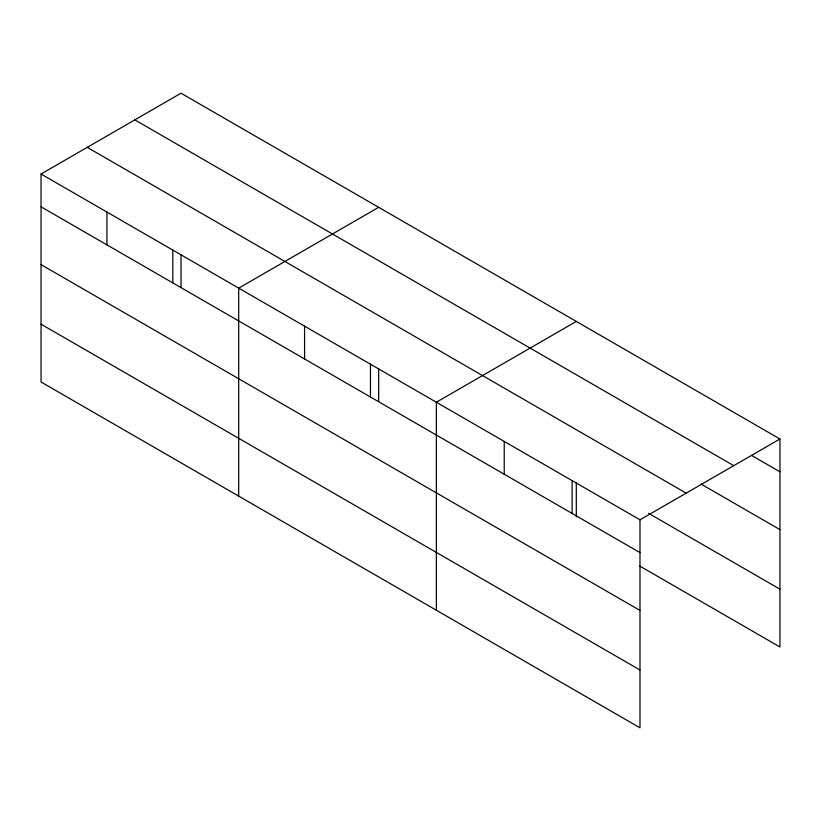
<?xml version="1.0" encoding="UTF-8"?>
<svg xmlns="http://www.w3.org/2000/svg" width="821" height="821" viewBox="0 0 821 821"><rect width="100%" height="100%" fill="white"/><g stroke="black" fill="none" stroke-linecap="round" stroke-linejoin="round"><path stroke-width="1.23" d="M41.05 174.021L639.98 519.806L639.98 727.796L41.05 382.001L41.05 174.021L181.02 93.204L779.95 438.999L779.95 646.979L639.816 566.08M378.666 207.323L238.695 288.13L238.695 496.11M576.311 321.432L436.341 402.239L436.341 610.219M639.98 519.806L779.95 438.999M751.482 455.368L779.95 471.808M134.829 119.876L733.758 465.671M701.124 484.103L779.95 529.617M87.242 147.349L686.171 493.144M648.569 513.32L779.95 589.17M41.05 206.82L639.98 552.615M41.05 264.629L639.98 610.424M41.05 324.192L639.98 669.987M576.311 482.912L576.311 516.85M572.104 480.624L572.104 513.423M504.227 441.431L504.227 474.24M378.666 368.803L378.666 401.479M370.466 364.206L370.466 397.005M304.581 326.163L304.581 358.972M181.02 254.695L181.02 287.371M172.81 250.087L172.81 282.896M106.935 212.054L106.935 244.863"/></g></svg>
